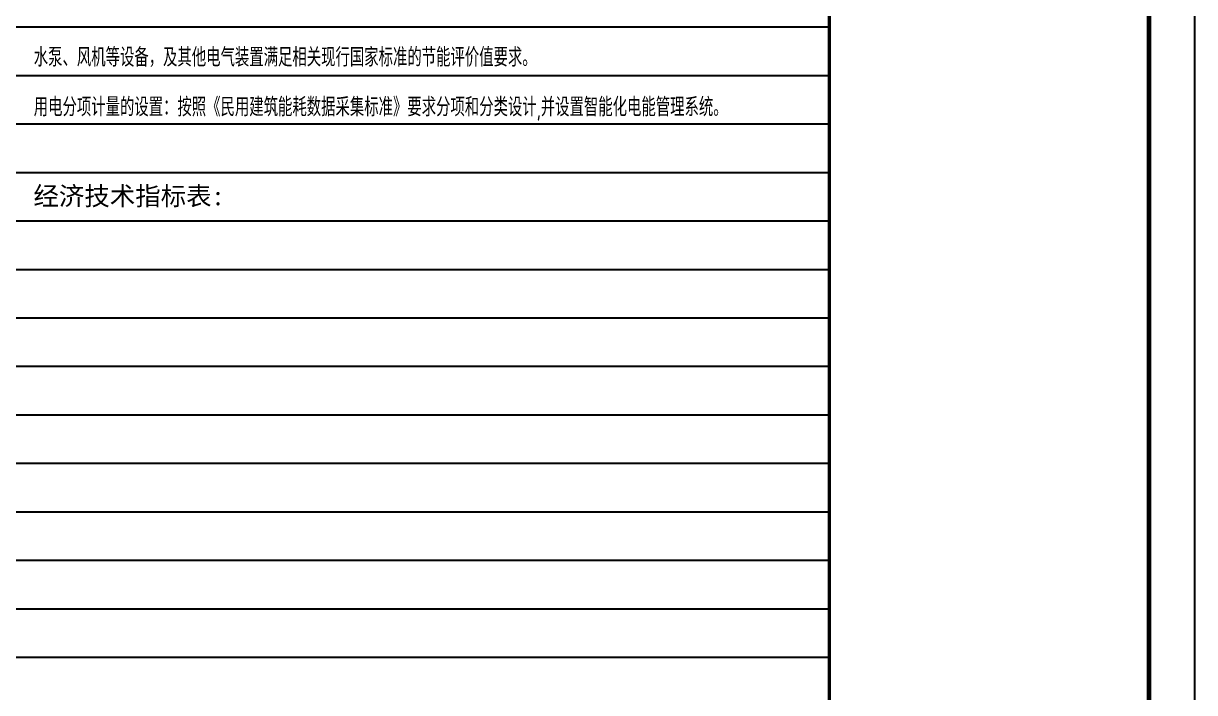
# Model space of a CAD drawing. Extents: x 27938 to 725830, y -209821 to 1628073.
# Drawn here: x 318680 to 344314, y 859200 to 873858 of the extents above; entities that cross this region are included whole.
import ezdxf

# ---------------------------------------------------------------- set-up
doc = ezdxf.new("R2010")
doc.units = 0
doc.header["$LTSCALE"] = 1000
doc.header["$MEASUREMENT"] = 0
doc.layers.add('cr-说明', color=15, linetype='Continuous', lineweight=13)
for name, color, linetype in [('Defpoint', 7, 'Continuous'), ('FLOR-OTLN', 31, 'Continuous'), ('图框', 140, 'Continuous')]:
    doc.layers.add(name, color=color, linetype=linetype)
doc.layers.add('yichutu', color=7, linetype='Continuous', true_color=0xffffff, plot=False)
doc.styles.add('AADRI_ST', font='stedi.shx', dxfattribs={"width": 0.7, "bigfont": 'hztxt.shx'})
doc.styles.add('HT', font='')
doc.styles.get('HT').set_extended_font_data('SimHei')

# ---------------------------------------------------------------- blocks, each defined once
blk = doc.blocks.new('TK')
at = {"layer": '图框'}
blk.add_lwpolyline([(465375, 548714), (549475, 548714), (549475, 489314), (465375, 489314)], close=True, dxfattribs=at)
blk.add_lwpolyline([(465375, 548714), (549475, 548714), (549475, 489314), (465375, 489314)], close=True, dxfattribs=at)
at = {"layer": '图框', "const_width": 100}
blk.add_lwpolyline([(548475, 490314), (548475, 547714), (467875, 547714), (467875, 490314)], close=True, dxfattribs=at)
at = {"layer": '图框', "const_width": 70}
blk.add_lwpolyline([(541480, 490314), (541480, 547714)], dxfattribs=at)
blk = doc.blocks.new('yct-841-594-84100-59399.9999999999-100-1000.0')
at = {"layer": 'yichutu', "color": 7, "true_color": 0xffffff}
blk.add_lwpolyline([(0, 0), (0, 59400), (84100, 59400), (84100, 0)], close=True, dxfattribs=at)

msp = doc.modelspace()

# ---------------------------------------------------------------- linework, layer by layer
at = {"layer": 'Defpoint', "color": 252}
for p, q in [((336319, 901384.2), (336319, 846161.6)), ((336319, 873772.9), (262714.1, 873772.9)), ((336319, 872710.9), (262714.1, 872710.9)), ((336319, 871648.9), (262714.1, 871648.9)), ((336319, 870587), (262714.1, 870587)), ((336319, 869525), (262714.1, 869525)), ((336319, 868463), (262714.1, 868463)), ((336319, 867401), (262714.1, 867401)), ((336319, 866339.1), (262714.1, 866339.1)), ((336319, 865277.1), (262714.1, 865277.1)), ((336319, 864215.1), (262714.1, 864215.1)), ((336319, 863153.2), (262714.1, 863153.2)), ((336319, 862091.2), (262714.1, 862091.2)), ((336319, 861029.2), (262714.1, 861029.2)), ((336319, 859967.2), (262714.1, 859967.2))]:
    msp.add_line(p, q, dxfattribs=at)

# ---------------------------------------------------------------- block references
msp.add_blockref('TK', (-205160.9, 355068.4))
at = {"layer": 'yichutu'}
msp.add_blockref('yct-841-594-84100-59399.9999999999-100-1000.0', (260214.1, 844382.1), dxfattribs=at)

# ---------------------------------------------------------------- texts
at = {"layer": 'cr-说明', "style": 'HT'}
msp.add_text('经济技术指标表:', height=408.45, dxfattribs=at).set_placement((318899.3, 869873.8))
at = {"layer": 'FLOR-OTLN', "color": 4, "style": 'AADRI_ST', "width": 0.77}
for s, p in [('水泵、风机等设备，及其他电气装置满足相关现行国家标准的节能评价值要求。', (318906, 872911.8)), ('用电分项计量的设置：按照《民用建筑能耗数据采集标准》要求分项和分类设计,并设置智能化电能管理系统。', (318906, 871821.8))]:
    msp.add_text(s, height=408.451, dxfattribs=at).set_placement(p)

doc.saveas('drawing.dxf')
